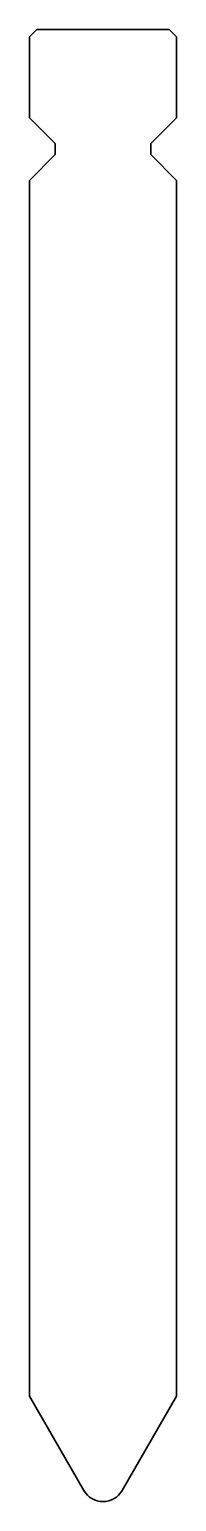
# Model space of a CAD drawing. Header units: millimetres. Extents: x -10 to 10, y 0 to 200.
import ezdxf

# ---------------------------------------------------------------- set-up
doc = ezdxf.new("R2010")
doc.units = ezdxf.units.MM
doc.header["$LTSCALE"] = 5
doc.layers.add('2', color=7, linetype='Continuous', lineweight=18)

msp = doc.modelspace()

# ---------------------------------------------------------------- linework, layer by layer
at = {"layer": '2', "color": 7, "linetype": 'Continuous', "lineweight": 35}
for p, q in [((-10, 199), (-9, 200)), ((-9, 200), (9, 200)), ((9, 200), (10, 199)), ((-10, 188), (-10, 199)), ((10, 199), (10, 188)), ((-6.5, 184.5), (-10, 188)), ((10, 188), (6.5, 184.5)), ((-6.5, 183), (-6.5, 184.5)), ((6.5, 184.5), (6.5, 183)), ((-10, 179.5), (-6.5, 183)), ((6.5, 183), (10, 179.5)), ((-10, 14.32), (-10, 179.5)), ((10, 179.5), (10, 14.32)), ((-2.6, 1.5), (-10, 14.32)), ((10, 14.32), (2.6, 1.5))]:
    msp.add_line(p, q, dxfattribs=at)
msp.add_arc((0, 3), 3, 210, 330, dxfattribs=at)

doc.saveas('drawing.dxf')
